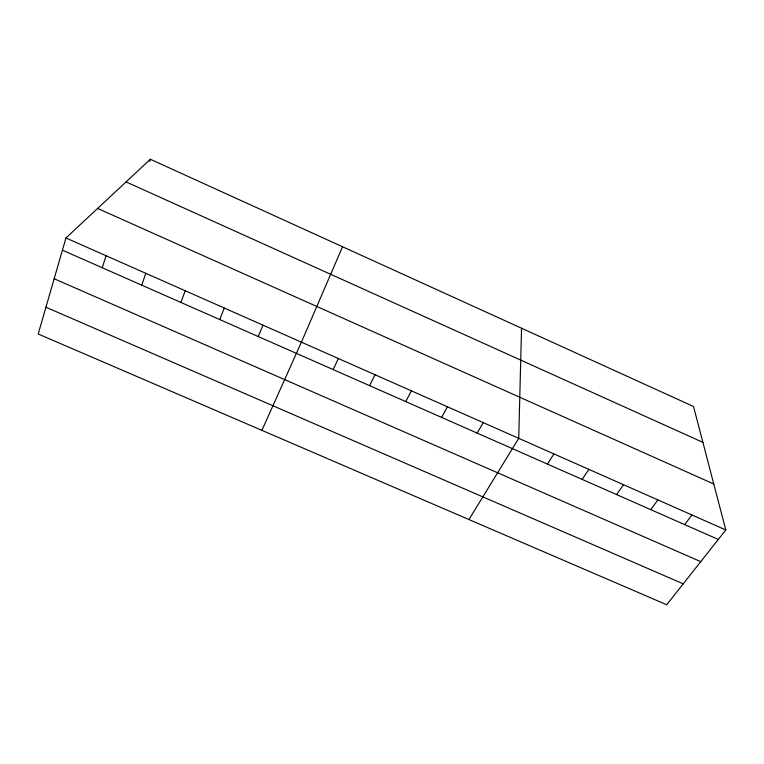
<?xml version="1.0" encoding="UTF-8"?>
<svg xmlns="http://www.w3.org/2000/svg" width="764" height="764" viewBox="0 0 764 764"><rect width="100%" height="100%" fill="white"/><g stroke="black" fill="none" stroke-linecap="round" stroke-linejoin="round"><path stroke-width="1.15" d="M521.545 328.224L518.727 438.335L468.943 519.549M65.952 237.976L38.2 333.983L666.695 604.744L725.8 529.968L693.521 406.505L150.336 159.256L65.952 237.976L725.8 529.968M102.261 267.753L106.053 255.72M149.668 161.347L150.336 159.256M141.76 285.163L145.8 273.311M180.915 302.439L185.203 290.75M219.736 319.553L224.272 308.035M258.222 336.532L263.007 325.178M342.558 246.743L301.408 342.176L261.909 430.361M333.133 369.566L338.376 358.526M369.575 385.639L375.038 374.752M405.722 401.577L411.395 390.843M441.573 417.392L447.465 406.801M477.137 433.073L483.24 422.635M547.416 464.073L553.929 453.921M582.139 479.381L588.853 469.373M616.586 494.575L623.5 484.701M650.766 509.645L657.871 499.914M684.668 524.601L691.974 515.003M45.935 307.224L683.217 583.849M54.168 278.745L700.76 561.655M62.428 250.181L718.313 539.441M97.62 208.438L713.786 484.013M126.06 181.899L702.89 442.356"/></g></svg>
